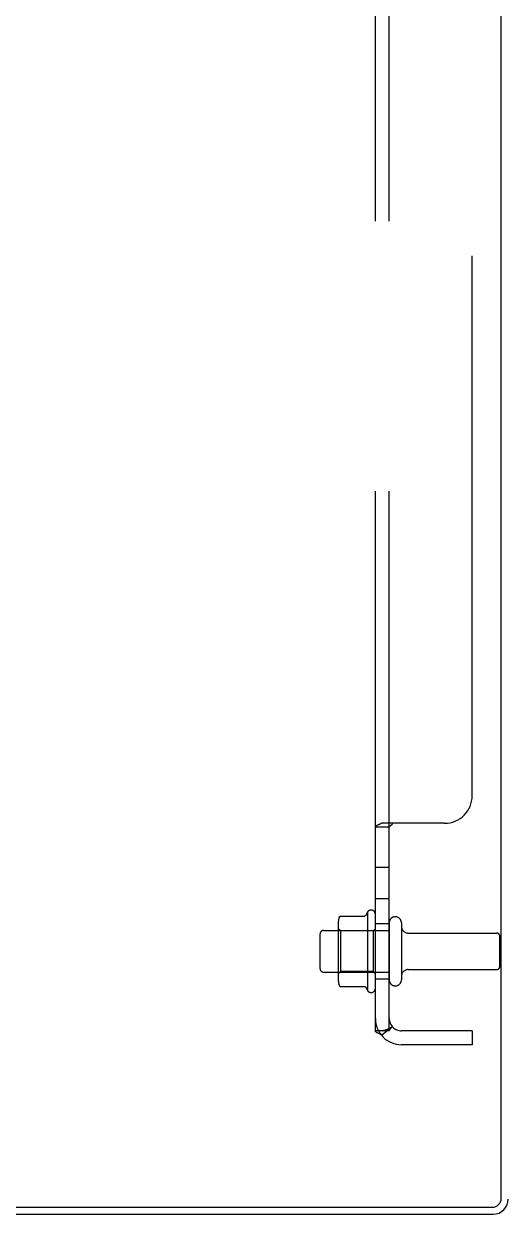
# Model space of a CAD drawing. Header units: inches. Extents: x 0 to 34.2, y 0 to 22.
# Drawn here: x 4.778 to 5.003, y 9.683 to 10.234 of the extents above; entities that cross this region are included whole.
import ezdxf

# ---------------------------------------------------------------- set-up
doc = ezdxf.new("R2010")
doc.units = ezdxf.units.IN
doc.header["$MEASUREMENT"] = 0
doc.linetypes.add('HIDDEN', pattern=[0.375, 0.25, -0.125])
doc.layers.add('DEFAULT_2', color=8, linetype='HIDDEN')
doc.layers.add('SUBPANEL', color=7, linetype='Continuous')

msp = doc.modelspace()

# ---------------------------------------------------------------- linework, layer by layer
at = {"color": 3, "linetype": 'Continuous'}
for p, q in [((4.999277887616685, 9.690361938726955), (4.999277887616685, 11.52139016807422)), ((4.393275936816435, 9.683030443044672), (4.995535235974561, 9.683030443044672)), ((4.394608936031386, 9.686260402680917), (4.995176351570562, 9.686260402680917))]:
    msp.add_line(p, q, dxfattribs=at)
for centre, radius in [((4.995176351570562, 9.690361938726955), 0.004101536046026243), ((4.995535235974561, 9.69000305432292), 0.006972611278244613)]:
    msp.add_arc(centre, radius, 270, 0, dxfattribs=at)
at = {"layer": 'DEFAULT_2', "color": 8, "linetype": 'HIDDEN'}
for p, q in [((4.924850201342355, 9.821143639829007), (4.936034634618048, 9.821143639829007)), ((4.93739596252221, 9.82303831343887), (4.93739596252221, 9.78655127538329)), ((4.940984806562653, 9.787663912888673), (4.940984806562653, 9.821925675933496)), ((4.91688828229228, 9.814407769518956), (4.947393456634449, 9.814407769518956)), ((4.923758355169348, 9.817900384294635), (4.923758355169348, 9.791689204527525)), ((4.924783741923438, 9.814202695459564), (4.92375835821464, 9.815228079768426)), ((4.939959419803071, 9.814202695459564), (4.940984803517361, 9.815228079768426)), ((4.947393456634449, 9.817996613559222), (4.947393456634449, 9.791592975262938)), ((4.95303306869784, 9.817996613559222), (4.95303306869784, 9.791592975262938)), ((4.915350206274784, 9.796719895320471), (4.915350206274784, 9.812869693501696)), ((4.939959422550837, 9.814202692716647), (4.924783739180707, 9.814202692716647)), ((4.924783739180707, 9.814202692716647), (4.924783739180707, 9.795386896105507)), ((4.939959422550837, 9.814202692716647), (4.939959422550837, 9.795386896105507)), ((4.956237393733625, 9.813254212506006), (4.997124581192693, 9.813254212506006)), ((4.998662657209733, 9.797873452333407), (4.998662657209733, 9.811716136488746)), ((4.91688828229228, 9.795181819303204), (4.947393456634449, 9.795181819303204)), ((4.924783741923438, 9.795386893357485), (4.92375835821464, 9.794361509048613)), ((4.939959422550837, 9.795386896105507), (4.924783739180707, 9.795386896105507)), ((4.939959419803071, 9.795386893357485), (4.940984803517361, 9.794361509048613)), ((4.956237393733625, 9.796335376316154), (4.997124581192693, 9.796335376316154)), ((4.924850201342355, 9.788445948993154), (4.936034634618048, 9.788445948993154))]:
    msp.add_line(p, q, dxfattribs=at)
for points in [[(4.924381655061381, 9.820839076327314), (4.924422279658229, 9.820913321317684), (4.924475449438585, 9.82098082509006), (4.924539476887647, 9.821038750960591), (4.924613083909785, 9.821085511809148), (4.924694649295896, 9.821119472763447), (4.924781846829408, 9.821139062724985), (4.924850201342355, 9.821143638347335)], [(4.936489540579988, 9.821414752540843), (4.936482498806722, 9.821402009560536), (4.936474591537324, 9.821388642757094), (4.936465759130447, 9.82137472295894), (4.936455911727096, 9.821360283870424), (4.936444999164639, 9.82134542850677), (4.936432817987328, 9.821330073904141), (4.936419202805109, 9.82131423812981), (4.936403885746969, 9.821297874344236), (4.93638663830068, 9.821281047228654), (4.936367029420824, 9.821263708554108), (4.936344727539074, 9.821246013158712), (4.936318982571647, 9.821227932039497), (4.936289313854509, 9.821209835954798), (4.936254242660491, 9.821191785627859), (4.936213081515783, 9.8211747038684), (4.936162523721711, 9.821159159441553), (4.936098624820076, 9.821147316620236), (4.93603733262387, 9.821143639695707)], [(4.924381655061381, 9.788750512494854), (4.924422279658229, 9.788676267504476), (4.924475449438585, 9.788608763726971), (4.924539476887647, 9.788550837861562), (4.924613083909785, 9.788504077013013), (4.924694649295896, 9.788470116053594), (4.924781846829408, 9.788450526097176), (4.924850201342355, 9.788445950474832)], [(4.93603733262387, 9.788445949121327), (4.936098624820076, 9.788442272201925), (4.936162523721711, 9.788430429380602), (4.936213081515783, 9.788414884953761), (4.936254242660491, 9.788397803189175), (4.936289313854509, 9.788379752862234), (4.936318982571647, 9.788361656782673), (4.936344727539074, 9.78834357565832), (4.936367029420824, 9.78832588026806), (4.93638663830068, 9.788308541593514), (4.936403885746969, 9.78829171447792), (4.936419202805109, 9.788275350687222), (4.936432817987328, 9.788259514918026), (4.936444999164639, 9.788244160310276), (4.936455911727096, 9.78822930494661), (4.936465759130447, 9.788214865863228), (4.936474591537324, 9.788200946059938), (4.936482498806722, 9.78818757925651), (4.936489540579988, 9.788174836281318)]]:
    msp.add_lwpolyline(points, dxfattribs=at)
for centre, radius, start, end in [((4.930997578010588, 9.817900384294635), 0.007239222841375571, 156.0499951992853, 180), ((4.968166636198893, 9.804794794411084), 0.03577234050335419, 149.3368678292053, 152.318604443334), ((4.939017910870724, 9.821925675933496), 0.00196689569190025, 0, 145.5503354451442), ((4.95021326266626, 9.817996613559222), 0.002819806031643042, 359.9999999569972, 180.0000009957026), ((4.91688828229228, 9.812869693501696), 0.001538076017259841, 90, 180.0000049037993), ((4.956237393733625, 9.816458537541969), 0.003204325035958003, 180.0000035028995, 270), ((4.997124581192693, 9.811716136488746), 0.001538076017259841, 359.999999405995, 90), ((4.997124581192693, 9.797873452333407), 0.001538076017259841, 270, 5.939988656438793e-07), ((4.91688828229228, 9.796719895320471), 0.001538076017259841, 179.9999950961946, 270), ((4.956237393733625, 9.7931310512802), 0.003204325035958003, 90, 179.9999964971005), ((4.930997578010588, 9.791689204527525), 0.007239222841375571, 180, 203.9500048007147), ((4.968166636198893, 9.804794794411084), 0.03577234050335419, 207.6813955566659, 210.6631321707945), ((4.939017910870724, 9.787663912888673), 0.00196689569190025, 214.4496645548557, 0), ((4.95021326266626, 9.791592975262938), 0.002819806031643042, 179.9999990042973, 4.299672285014505e-08)]:
    msp.add_arc(centre, radius, start, end, dxfattribs=at)
at = {"layer": 'SUBPANEL', "color": 8, "linetype": 'HIDDEN'}
for p, q in [((4.940984806562653, 9.767945056497563), (4.940984806562653, 11.4438070503036)), ((4.947393456634449, 9.767945056497563), (4.947393456634449, 11.4438070503036)), ((4.985845357065912, 9.876892107720133), (4.985845357065912, 11.33485999908103)), ((4.943750874284273, 9.864074807576305), (4.943660354968214, 9.864002720286127)), ((4.973028056922091, 9.864074807576305), (4.943750874284273, 9.864074807576305)), ((4.947393456634449, 9.862262511990059), (4.940984806562653, 9.862262511990059)), ((4.94264183675341, 9.863490839661614), (4.942299008345556, 9.863347514386316)), ((4.94366038405297, 9.864002741665379), (4.943554126081406, 9.86393023678756)), ((4.94739830645473, 9.862326256489316), (4.947393456634449, 9.862262511990059)), ((4.947442320232888, 9.862461090364793), (4.947414011789855, 9.862392470390136)), ((4.940984806562653, 9.843719316558674), (4.947393456634449, 9.843719316558674)), ((4.940984806562653, 9.829312671197007), (4.947393456634449, 9.829312671197007)), ((4.940984806562653, 9.817612094554919), (4.947393456634449, 9.817612094554919)), ((4.940984806562653, 9.791977494267249), (4.947393456634449, 9.791977494267249)), ((4.947393456634449, 9.767945056497563), (4.940984806562653, 9.767945056497563)), ((4.943750874284273, 9.765969127946686), (4.948700627877061, 9.770039844727869)), ((4.946464074770214, 9.768551284632693), (4.94638028111671, 9.768516893688739)), ((4.946545843608181, 9.768585672085218), (4.946464074770214, 9.768551284632693)), ((4.946625211898684, 9.768619852348657), (4.946545843608181, 9.768585672085218)), ((4.946701969889876, 9.768653682556238), (4.946625211898684, 9.768619852348657)), ((4.946776276188221, 9.768687181231542), (4.946701969889876, 9.768653682556238)), ((4.946848328887132, 9.768720393383784), (4.946776276188221, 9.768687181231542)), ((4.946918311776352, 9.76875336691891), (4.946848328887132, 9.768720393383784)), ((4.94698638909726, 9.76878614953779), (4.946918311776352, 9.76875336691891)), ((4.947052696907978, 9.768818783824624), (4.94698638909726, 9.76878614953779)), ((4.985845357065912, 9.767945056497563), (4.953135607098885, 9.767945056497563)), ((4.985845357065912, 9.767945056497563), (4.985845357065912, 9.761536406425646)), ((4.985845357065912, 9.761536406425646), (4.953135607098885, 9.761536406425646))]:
    msp.add_line(p, q, dxfattribs=at)
for points in [[(4.948700627877061, 9.864074807576305), (4.948719206487066, 9.86399159260863), (4.948728330471818, 9.863911426686961), (4.948728324375741, 9.86383452019959), (4.948719473471453, 9.863759859913314), (4.948701840747464, 9.863687050199074), (4.948675073913005, 9.863615022042794), (4.948638378449029, 9.863542786441068), (4.948591344382047, 9.863470529783084), (4.948532316218591, 9.863396721175643), (4.948464727882602, 9.86332545363384), (4.94839479770833, 9.863260925105447), (4.948319392603677, 9.863198185574802), (4.948235263562299, 9.863133737862054)], [(4.948700627877061, 9.864074807576305), (4.948719208614834, 9.863991580011785), (4.948728331851195, 9.863911402498143), (4.948728322314803, 9.86383448513658)], [(4.94153596455752, 9.86297580654011), (4.941407936904298, 9.862892587086373), (4.941292188009321, 9.862804748457103), (4.941194775733511, 9.862715471526823), (4.941119099204242, 9.862628745787836), (4.941062774286495, 9.862544646349553), (4.941023912565697, 9.862464467979716), (4.940999998939372, 9.862389662929724), (4.940988090349775, 9.86232216810894), (4.940984806562653, 9.862262511990059)], [(4.941000013427965, 9.862389722530171), (4.940988094235919, 9.862322203125812), (4.940984806562653, 9.862262511990059)], [(4.942299008345556, 9.863347514386316), (4.942131260935295, 9.863275203880292), (4.941969643737156, 9.863202369033905), (4.941818318533677, 9.863129841315654), (4.941674496408638, 9.863055241004087), (4.941536026895827, 9.86297584443829), (4.941408013249436, 9.862892640426846), (4.9412922665383, 9.862804813640766), (4.941194848243541, 9.862715545595432)], [(4.94329466818164, 9.863783645228404), (4.943144440575143, 9.86371016131906), (4.942983613835048, 9.863636827566948), (4.942814819220679, 9.863563626053487), (4.942641924187795, 9.863490876139645)], [(4.943554069029217, 9.863930200442828), (4.943431660023959, 9.863856989639386), (4.943294570601164, 9.863783595440882)], [(4.947775955770739, 9.862810880171457), (4.947687605900294, 9.862741773380373), (4.947607289688236, 9.862671172338173), (4.947539219970487, 9.86260097400016), (4.947484004430601, 9.862530785346909), (4.947442297884576, 9.862461046006676), (4.947413999859755, 9.862392433343015), (4.947398303004345, 9.862326234043659), (4.947393456634449, 9.862262511990059)], [(4.948394750863567, 9.863260884218255), (4.948319350019256, 9.863198151670478), (4.948235229822407, 9.863133712888827), (4.948145633202971, 9.863069189051572), (4.948052709658368, 9.863004774622794), (4.947958573827885, 9.862940354733842), (4.947866244780487, 9.86287628170667), (4.947775987521556, 9.862810903919351), (4.9476876449675, 9.862741805556924), (4.947607331113678, 9.862671211528344), (4.947539258858034, 9.86260101819421)], [(4.948719465457936, 9.863759815329614), (4.948701824674659, 9.863686997673778), (4.948675048304267, 9.86361496365231)], [(4.942469650307231, 9.766766808417062), (4.942131272219536, 9.766914019661922), (4.941969643588621, 9.766986611723011), (4.941818308228527, 9.767058187895149), (4.941674476598221, 9.767131466645669), (4.941535997180088, 9.767209463526395), (4.941407976853325, 9.767291570699944), (4.941292229101306, 9.767378974648425), (4.941194813672636, 9.767468842435731), (4.941119131191249, 9.7675573057597), (4.941062798311252, 9.767644280810545), (4.941023927956712, 9.767728337772303), (4.941000006522161, 9.767807777824633), (4.940988092380044, 9.76788029770894), (4.940984806562653, 9.767945056497563)], [(4.943750874284273, 9.765969127946686), (4.943660368836353, 9.766068635092248), (4.94355409622743, 9.766165923783591), (4.943431698358108, 9.766261125049452), (4.943294617122996, 9.766353418772296), (4.943144384317577, 9.76644263097522), (4.942983556710995, 9.766528515648092), (4.942814765983002, 9.766611255611755), (4.942641878440446, 9.766690766282272), (4.942469650307231, 9.766766808417062)], [(4.944345900637408, 9.76794164303008), (4.944338802631751, 9.76794090742472), (4.944331548542419, 9.767940208487092), (4.944329233030826, 9.767940004184442), (4.944332085233778, 9.767940217648894), (4.944340613003915, 9.76794078054883), (4.944353964149771, 9.76794153407277), (4.944371454365731, 9.767942359235178), (4.944392190291449, 9.767943154410224), (4.94441510674722, 9.767943843319598), (4.944439933319105, 9.767944396780877), (4.944466196233991, 9.767944789590105), (4.944493708173939, 9.76794500974005)], [(4.94638028111671, 9.768516893688739), (4.946294840768491, 9.768482690948888), (4.946251621996174, 9.768465716813742), (4.946208134368263, 9.768448856173224), (4.946164426821127, 9.768432129996436), (4.946120545589142, 9.768415557442676), (4.946076545915083, 9.768399160244973), (4.946032451557306, 9.768382947703543), (4.945988299080366, 9.768366933435487), (4.94594410621383, 9.768351123813579), (4.945899895510617, 9.76833552673327), (4.945855689667836, 9.768320149864435), (4.945811511413025, 9.768305000610331), (4.945767383930317, 9.76829008626658), (4.945723330346629, 9.768275413836559), (4.945679374410474, 9.768260990231347), (4.945635539736026, 9.768246822054415), (4.945591850840557, 9.768232915904116), (4.945548331979296, 9.768219277989147), (4.945505008710171, 9.768205914631011), (4.945461906108891, 9.768192831694874), (4.945419051163343, 9.768180035286939), (4.945376465945369, 9.768167529754802), (4.945334191746296, 9.76815532469607), (4.945292256549576, 9.76814342532482), (4.945250723626835, 9.768131846263028), (4.945209679934813, 9.768120607469793), (4.945169082597744, 9.768109692800444), (4.945128927416624, 9.768099097256233), (4.945089189295143, 9.76808881075763), (4.945049851401578, 9.768078826009042), (4.945010891412789, 9.768069134920191), (4.944972292128808, 9.768059731333626), (4.944934031324221, 9.768050608512581), (4.944896092346507, 9.768041761765929), (4.944858456000668, 9.768033186520455), (4.944821107956715, 9.768024880089651), (4.944784038694504, 9.768016841591697), (4.944747239830903, 9.76800907115475), (4.94471072589616, 9.768001574428691), (4.944674501934482, 9.767994355658598), (4.944638636062816, 9.767987431958144), (4.94460316251838, 9.767980813709325), (4.944568258369806, 9.767974537072314), (4.944534034404516, 9.767968623862162), (4.944500820468162, 9.767963130203258), (4.944468765635854, 9.76795807682887), (4.944438648820718, 9.767953574121586), (4.944411026241882, 9.767949678738994), (4.944386704368862, 9.76794646227853), (4.944366617567701, 9.767943984366296), (4.944350621336035, 9.76794215354314), (4.944345900637408, 9.76794164303008)], [(4.947594378811555, 9.76912060674659), (4.947599566239479, 9.769124251289488), (4.947600767512553, 9.769125083742374), (4.94759810523135, 9.769123283829417), (4.947591567444485, 9.769118934945121), (4.947581284329369, 9.769112211655958), (4.947567159203365, 9.76910313672035), (4.94754991418214, 9.769092248582814), (4.947530243179568, 9.769080036172081), (4.947508539547739, 9.769066778151629), (4.947485355733157, 9.769052833851918), (4.947460915289897, 9.76903835033864), (4.947435570576017, 9.76902354325007), (4.947409417756917, 9.76900847162267), (4.947382635059752, 9.768993239307337), (4.947355251154342, 9.768977862669212), (4.947327331039562, 9.768962378335004), (4.947298880888617, 9.768946789960195), (4.947269913364895, 9.768931105240307), (4.947240429693286, 9.76891532601079), (4.947210424040225, 9.768899450815574), (4.947179900921467, 9.768883484104833), (4.947148849643245, 9.768867422694761), (4.947117291409544, 9.76885128016142), (4.947085225093195, 9.768835058581232), (4.947052696907978, 9.768818783824624)], [(4.948319370321965, 9.769353312900469), (4.948145643641094, 9.769165933580219), (4.948052713657345, 9.769064872075555), (4.947958571038695, 9.768960173221044), (4.947866235239291, 9.768853740360152), (4.947775972387102, 9.768744257961053), (4.9476876263465, 9.768629239688005), (4.947607311364827, 9.768514122111641), (4.947539240319196, 9.768403443161198), (4.947484021200761, 9.768297569452452), (4.947442309579174, 9.768197761613038), (4.9474140060991, 9.768105132035913), (4.947398304809182, 9.768021081011128), (4.947393456634449, 9.767945056497563)], [(4.94741678193151, 9.768983822524083), (4.947439307634195, 9.769001998260604), (4.947461312892946, 9.769019563421972), (4.947482673323414, 9.769036422180918), (4.947503271693765, 9.769052487400302), (4.947522939205216, 9.76906763523937), (4.947541641050668, 9.769081847564207), (4.947558678677821, 9.76909461105732), (4.947573509216845, 9.769105554201575), (4.947585606548618, 9.769114339825098), (4.947594378811555, 9.76912060674659)], [(4.948700627877061, 9.770039844727869), (4.948719207599584, 9.770009357256786), (4.948728331194577, 9.76997483663251), (4.94872832329435, 9.769936496637364), (4.948719469277481, 9.76989391240347), (4.948701832339383, 9.769846822950116), (4.948675060516331, 9.769794359023361), (4.948638359520434, 9.769735381744562), (4.948591320608585, 9.769669529522318), (4.948532290573464, 9.769594718376421), (4.948464702586495, 9.769514889462588), (4.948394773201581, 9.769436006296326), (4.948319370321965, 9.769353312900469)]]:
    msp.add_lwpolyline(points, dxfattribs=at)
for centre, radius, start, end in [((4.973028056922091, 9.876892107720133), 0.01281730014383201, 270, 0), ((4.953135607098885, 9.773687206962006), 0.01215080053635274, 180, 270), ((4.953135607098885, 9.773687206962006), 0.00574215046443674, 180, 270)]:
    msp.add_arc(centre, radius, start, end, dxfattribs=at)

doc.saveas('drawing.dxf')
